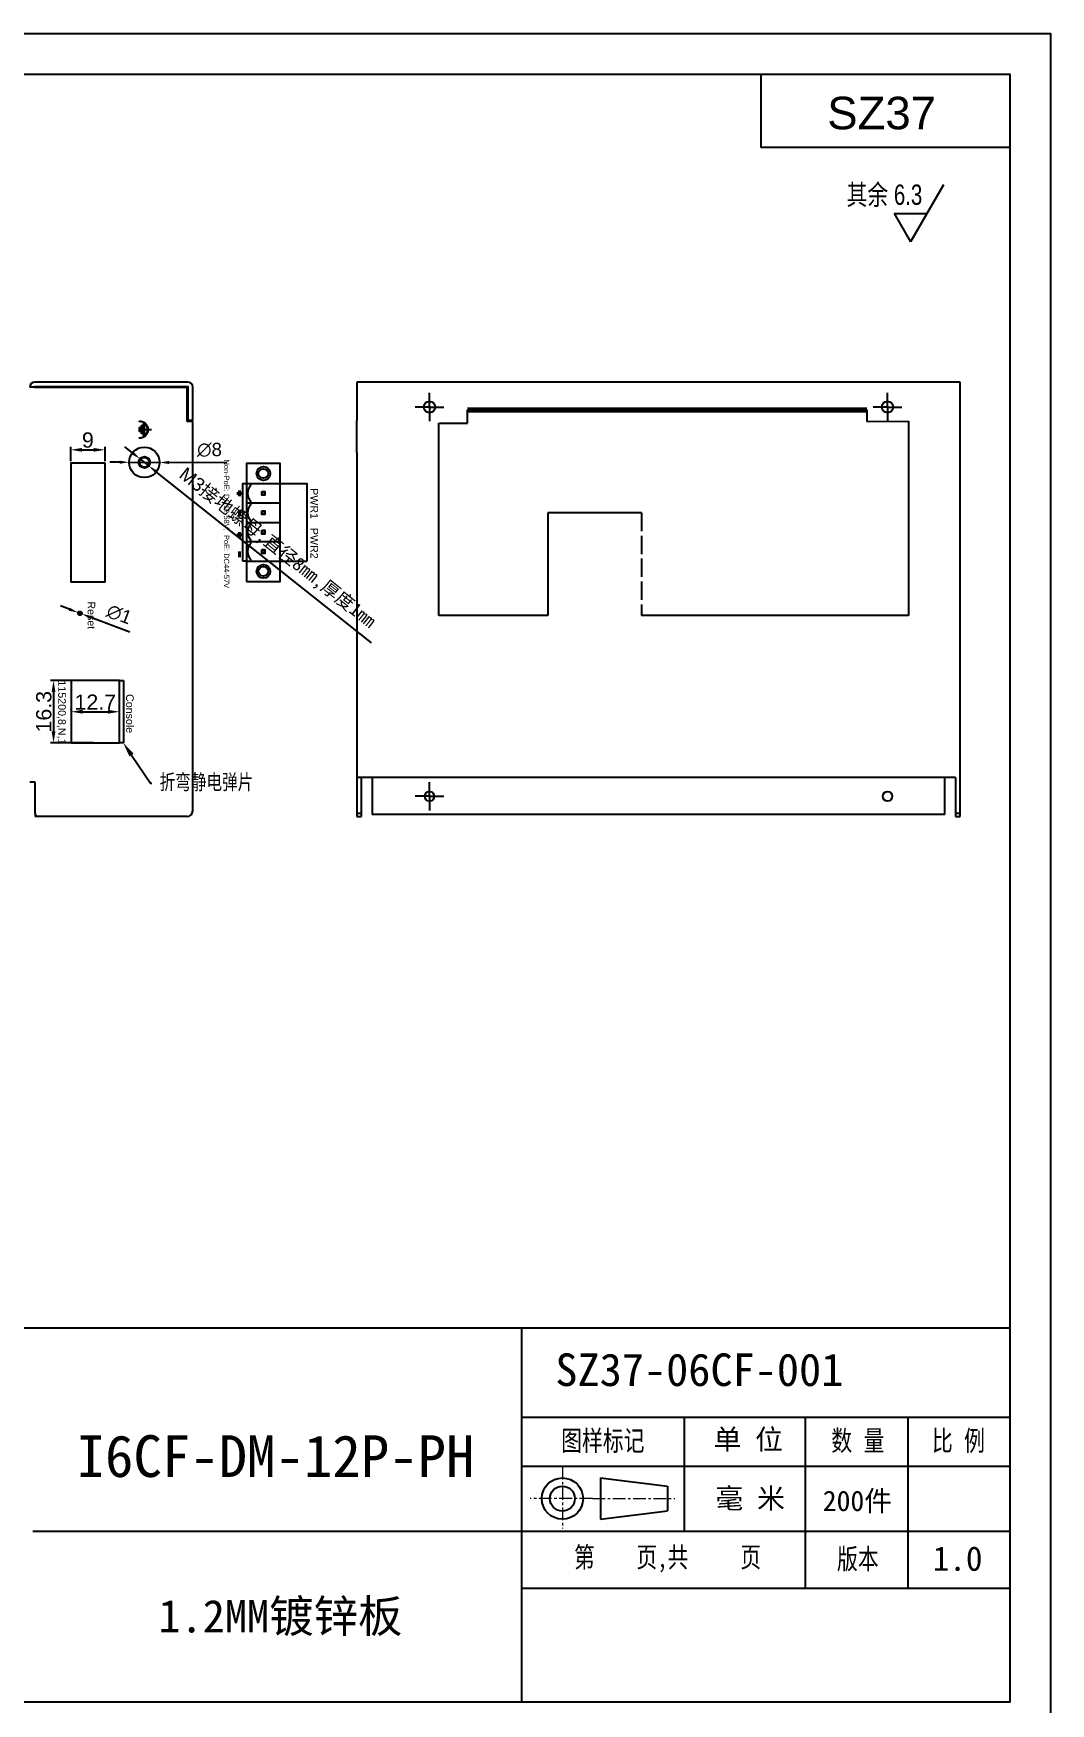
# Model space of a CAD drawing. Header units: millimetres. Extents: x 3299 to 4566, y 1016 to 2046.
# Drawn here: x 3666.4 to 3932.9, y 1608.1 to 2045.7 of the extents above; entities that cross this region are included whole.
import ezdxf
from ezdxf import colors
from ezdxf.entities.mleader import LeaderData, LeaderLine
from ezdxf.enums import TextEntityAlignment as Align
from ezdxf.math import Vec2, Vec3

# ---------------------------------------------------------------- set-up
doc = ezdxf.new("R2010")
doc.units = ezdxf.units.MM
doc.header["$LTSCALE"] = 0.4
for name, pattern in [('ACAD_ISO02W100', [15, 12, -3]), ('CENTER', [50.8, 31.75, -6.35, 6.35, -6.35]), ('SIG_1', [2, 1, 1])]:
    doc.linetypes.add(name, pattern=pattern)
for name, color, linetype in [('1', 1, 'Continuous'), ('CON', 7, 'Continuous'), ('hatch', 2, 'Continuous'), ('SLD-0', 179, 'Continuous'), ('text', 7, 'Continuous')]:
    doc.layers.add(name, color=color, linetype=linetype)
doc.layers.add('center', color=1, linetype='CENTER', lineweight=18)
doc.layers.add('标注线', color=3, linetype='Continuous', lineweight=9)
doc.styles.add('GA1', font='simhei.ttf')
doc.styles.add('GA2', font='arial.ttf')
doc.styles.get("Standard").update_dxf_attribs({"font": '', "width": 0.75})
doc.styles.add('style1', font='arial.ttf')
doc.styles.add('style2', font='STXINGKA.TTF', dxfattribs={"width": 0.9})
doc.styles.get('Standard').set_extended_font_data('SimSun')
doc.dimstyles.new('ISO-25$0', dxfattribs={"dimtxt": 4, "dimasz": 3, "dimexe": 0.8, "dimexo": 0.5, "dimgap": 0.5, "dimtad": 1, "dimdsep": 46, "dimtxsty": 'style1', "dimcen": 2, "dimclrd": 3, "dimclre": 3, "dimclrt": 3, "dimadec": 0, "dimazin": 0, "dimtfac": 1, "dimtmove": 0, "dimatfit": 2, "dimfxl": 1, "dimarcsym": 0})
doc.dimstyles.new('ISO-25$3', dxfattribs={"dimtxt": 3.5, "dimasz": 2.5, "dimexe": 1.25, "dimexo": 1, "dimgap": 1.5, "dimtad": 1, "dimtih": 1, "dimdsep": 46, "dimtxsty": 'style1', "dimcen": 2.5, "dimclrd": 3, "dimclre": 3, "dimclrt": 3, "dimadec": 0, "dimazin": 0, "dimtfac": 1, "dimtmove": 0, "dimatfit": 3, "dimfxl": 1, "dimarcsym": 0})

# ---------------------------------------------------------------- blocks, each defined once
blk = doc.blocks.new('Q')
at = {"color": 0}
for p, q in [((90.94, 41.41), (237.1, 41.41)), ((196.28, 26.43), (202.94, 25.61)), ((196.28, 26.43), (196.28, 22.31)), ((202.94, 25.61), (202.94, 23.14)), ((196.28, 22.31), (202.94, 23.14))]:
    blk.add_line(p, q, dxfattribs=at)
blk.add_line((226.93, 21.11), (226.93, 15.43))
at = {"lineweight": -3}
blk.add_lwpolyline([(5.7, 166.46), (237.1, 166.46), (237.1, 4.06), (5.7, 4.06)], close=True, dxfattribs=at)
at = {"color": 0}
for radius in [2.06, 1.24]:
    blk.add_circle((192.47, 24.37), radius, dxfattribs=at)
at = {"layer": 'center', "color": 1, "ltscale": 0.1}
for p, q in [((192.47, 27.54), (192.47, 21.4)), ((195.46, 24.37), (189.24, 24.37)), ((195.46, 24.37), (203.7, 24.37))]:
    blk.add_line(p, q, dxfattribs=at)
at = {"layer": 'hatch', "color": 0}
for p, q in [((212.27, 166.46), (212.27, 159.15)), ((237.1, 159.15), (212.27, 159.15)), ((230.48, 155.41), (227.2, 149.73)), ((225.56, 152.57), (228.84, 152.57)), ((225.56, 152.57), (227.2, 149.73)), ((188.38, 41.41), (188.38, 4.06)), ((188.38, 32.48), (237.1, 32.48)), ((204.62, 32.48), (204.62, 21.11)), ((216.7, 32.48), (216.7, 21.11)), ((226.93, 32.48), (226.93, 21.11)), ((188.38, 27.61), (237.1, 27.61)), ((139.66, 21.11), (237.1, 21.11)), ((216.7, 21.11), (216.7, 15.43)), ((188.38, 15.43), (237.1, 15.43))]:
    blk.add_line(p, q, dxfattribs=at)
at = {"layer": 'hatch', "lineweight": -3}
blk.add_lwpolyline([(0, 170.52), (241.16, 170.52), (241.16, 0), (0, 0)], close=True, dxfattribs=at)
at = {"color": 0, "insert": (224.59, 154.32, 20.27), "char_height": 2.03, "width": 11.6897, "attachment_point": 5}
blk.add_mtext('{\\fￋￎￌﾣﾤ|b0|i0|c134|p54;其余 6.3}', dxfattribs=at)
at = {"width": 0.9}
for tag, height, style, p in [('KEHU', 3.25, 'style1', (224.31, 160.95)), ('SHEJI', 3.25, 'style2', (124.41, 22.43)), ('RIQI', 2.03, 'style2', (134.75, 22.26))]:
    blk.add_attdef(tag, text='', height=height, dxfattribs=dict(at, style=style)).set_placement(p, align=Align.CENTER)
at = {"style": 'style1', "width": 0.9}
blk.add_attdef('TUHAO', (191.77, 35.6), '', height=3.25, dxfattribs=at)
for tag, p, width in [('FIVE', (54.31, 32.96), 0.9), ('FORU', (54.21, 28.35), 0.9), ('THREE', (54.31, 22.88), 0.9), ('TWO', (54.21, 17.26), 0.8), ('ONE', (54.16, 11.32), 0.9)]:
    blk.add_attdef(tag, p, '', height=2.03, dxfattribs=dict(width=width))
at = {"width": 0.9}
for tag, height, p in [('MINGCHEN', 4.87, (163.85, 26.52)), ('SHULIANG', 2.03, (221.89, 23.13)), ('JI', 2.44, (196.74, 17.15)), ('GONG', 2.44, (208.97, 17.01)), ('BANBEN', 2.44, (231.89, 17.17)), ('CAILIAO', 3.25, (164.34, 11.02))]:
    blk.add_attdef(tag, text='', height=height, dxfattribs=at).set_placement(p, align=Align.CENTER)
at = {"layer": 'text', "color": 0, "char_height": 2.03, "attachment_point": 5}
for s, insert, width in [('{\\fￋￎￌﾣﾤ|b0|i0|c134|p54;图样标记}', (196.5, 30.04), 16.24), ('{\\fￋￎￌﾣﾤ|b0|i0|c134|p54;数  量}', (221.94, 30.04), 16.24), ('{\\fￋￎￌﾣﾤ|b0|i0|c134|p54;比  例}', (231.97, 30.04), 16.24), ('{\\fSimSun|b0|i0|c134|p54;第    页,共     页}', (202.96, 18.27), 28.7556), ('{\\fSimSun|b0|i0|c134|p54;版本}', (221.94, 18.24), 16.24)]:
    blk.add_mtext(s, dxfattribs=dict(at, insert=insert, width=width))
at = {"layer": 'text', "color": 0, "char_height": 2.03, "width": 14.2015, "attachment_point": 5, "style": 'GA1'}
for s, insert in [('单 位', (211.01, 30.16, 20.27)), ('毫 米', (211.2, 24.28, 20.27))]:
    blk.add_mtext(s, dxfattribs=dict(at, insert=insert))
blk = doc.blocks.new('*D71')
at = {"layer": 'CON', "color": 3, "lineweight": -2, "transparency": 16777216}
for p, q in [((3676.14, 1933.6), (3676.14, 1937.37)), ((3679.14, 1936.57), (3682.14, 1936.57)), ((3685.14, 1933.6), (3685.14, 1937.37))]:
    blk.add_line(p, q, dxfattribs=at)
at = {"layer": 'CON', "color": 3, "transparency": 16777216}
for points in [[(3679.14, 1937.07), (3679.14, 1936.07), (3676.14, 1936.57)], [(3682.14, 1937.07), (3682.14, 1936.07), (3685.14, 1936.57)]]:
    blk.add_solid(points, dxfattribs=at)
at = {"layer": 'Defpoints', "color": 0, "transparency": 16777216}
for p in [(3685.14, 1936.57), (3676.14, 1933.1), (3685.14, 1933.1)]:
    blk.add_point(p, dxfattribs=at)
at = {"layer": 'CON', "color": 3, "transparency": 16777216, "insert": (3680.64, 1939.11), "char_height": 4, "attachment_point": 5, "style": 'style1'}
blk.add_mtext('9', dxfattribs=at)
blk = doc.blocks.new('SW_CENTERMARKSYMBOL_5')
at = {"layer": 'SLD-0', "color": 0}
for p, q in [((-0.5, 0), (-0.75, 0)), ((0, 0), (-0.5, 0)), ((0, 0.5), (0, 0.75)), ((0, 0), (0, 0.5)), ((0, 0), (0, -0.5)), ((0, 0), (0.5, 0)), ((0.5, 0), (0.75, 0)), ((0, -0.5), (0, -0.75))]:
    blk.add_line(p, q, dxfattribs=at)
blk = doc.blocks.new('SW_CENTERMARKSYMBOL_1')
at = {"layer": 'SLD-0', "color": 0}
for p, q in [((-0.5, 0), (-0.75, 0)), ((0, 0), (-0.5, 0)), ((0, 0.5), (0, 0.75)), ((0, 0), (0, 0.5)), ((0, 0), (0, -0.5)), ((0, 0), (0.5, 0)), ((0.5, 0), (0.75, 0)), ((0, -0.5), (0, -0.75))]:
    blk.add_line(p, q, dxfattribs=at)
blk = doc.blocks.new('*D262')
at = {"layer": 'CON', "color": 3, "lineweight": -2, "transparency": 16777216}
for p, q in [((3688.94, 1933.33), (3686.44, 1933.34)), ((3691.44, 1933.31), (3699.44, 1933.26)), ((3717.06, 1933.15), (3701.94, 1933.24))]:
    blk.add_line(p, q, dxfattribs=at)
at = {"layer": 'CON', "color": 3, "transparency": 16777216}
for points in [[(3688.94, 1933.74), (3688.94, 1932.91), (3691.44, 1933.31)], [(3701.94, 1933.66), (3701.94, 1932.83), (3699.44, 1933.26)]]:
    blk.add_solid(points, dxfattribs=at)
at = {"layer": 'Defpoints', "color": 0, "transparency": 16777216}
for p in [(3691.44, 1933.31), (3699.44, 1933.26)]:
    blk.add_point(p, dxfattribs=at)
at = {"layer": 'CON', "color": 3, "transparency": 16777216, "insert": (3712.52, 1936.56), "char_height": 3.5, "attachment_point": 5, "rotation": 359.6433, "style": 'style1'}
blk.add_mtext('∅8', dxfattribs=at)
blk = doc.blocks.new('*D263')
at = {"layer": 'CON', "color": 3, "lineweight": -2, "transparency": 16777216}
for p, q in [((3692.31, 1935.77), (3690.35, 1937.33)), ((3694.27, 1934.22), (3696.61, 1932.35)), ((3754.93, 1886.03), (3698.57, 1930.8))]:
    blk.add_line(p, q, dxfattribs=at)
at = {"layer": 'CON', "color": 3, "transparency": 16777216}
for points in [[(3692.57, 1936.1), (3692.05, 1935.45), (3694.27, 1934.22)], [(3698.83, 1931.12), (3698.31, 1930.47), (3696.61, 1932.35)]]:
    blk.add_solid(points, dxfattribs=at)
at = {"layer": 'Defpoints', "color": 0, "transparency": 16777216}
for p in [(3694.27, 1934.22), (3696.61, 1932.35)]:
    blk.add_point(p, dxfattribs=at)
at = {"layer": 'CON', "color": 3, "transparency": 16777216, "insert": (3730.13, 1910.65), "char_height": 3.5, "width": 71.7601, "attachment_point": 5, "rotation": 321.5385, "style": 'style1'}
blk.add_mtext('M3{\\fSimSun|b0|i0|c134|p2;接地螺母,直径8mm,厚度1mm}', dxfattribs=at)
blk = doc.blocks.new('*D282')
at = {"layer": 'CON', "color": 3, "lineweight": -2, "transparency": 16777216}
for p, q in [((3675.78, 1894.81), (3673.44, 1895.7)), ((3678.11, 1893.92), (3679.05, 1893.57)), ((3691.6, 1888.79), (3681.38, 1892.68))]:
    blk.add_line(p, q, dxfattribs=at)
at = {"layer": 'CON', "color": 3, "transparency": 16777216}
for points in [[(3675.92, 1895.2), (3675.63, 1894.42), (3678.11, 1893.92)], [(3681.53, 1893.07), (3681.24, 1892.29), (3679.05, 1893.57)]]:
    blk.add_solid(points, dxfattribs=at)
at = {"layer": 'Defpoints', "color": 0, "transparency": 16777216}
for p in [(3678.11, 1893.92), (3679.05, 1893.57)]:
    blk.add_point(p, dxfattribs=at)
at = {"layer": 'CON', "color": 3, "transparency": 16777216, "insert": (3688.86, 1893.45), "char_height": 3.5, "attachment_point": 5, "rotation": 339.1653, "style": 'style1'}
blk.add_mtext('∅1', dxfattribs=at)
blk = doc.blocks.new('4P电源端口')
for p, q in [((1, 10.16), (1, 9.59)), ((1, 5.65), (1, 4.51)), ((1, 0.57), (1, -0.57)), ((1, -4.51), (1, -5.65)), ((1, -9.59), (1, -10.16))]:
    blk.add_line(p, q)
at = {"color": 1}
for p, q in [((0, -10.16), (-1, -10.16)), ((8.8, -10.16), (15.8, -10.16))]:
    blk.add_line(p, q, dxfattribs=at)
at = {"linetype": 'Continuous', "lineweight": 25}
blk.add_lwpolyline([(0, -15.47), (8.8, -15.47), (8.8, 15.47), (0, 15.47)], close=True, dxfattribs=at)
for centre in [(3.27, 7.62), (3.27, 2.54), (3.27, -2.54), (3.27, -7.62)]:
    blk.add_arc(centre, 3, 139.0586, 220.9414)
at = {"layer": 'CON', "color": 1}
for p, q in [((0, 10.16), (8.8, 10.16)), ((8.8, 5.08), (0, 5.08)), ((0, 0), (8.8, 0)), ((8.8, -5.08), (0, -5.08)), ((0, -10.16), (8.8, -10.16))]:
    blk.add_line(p, q, dxfattribs=at)
at = {"layer": 'CON', "lineweight": 40}
for p, q in [((-1.09, 7.62), (-2.57, 7.62)), ((-1.83, 6.88), (-1.83, 8.36)), ((-1.83, 1.8), (-1.83, 3.28)), ((-1.09, -3.28), (-2.57, -3.28)), ((-1.83, -4.02), (-1.83, -2.54)), ((-1.83, -9.1), (-1.83, -7.62))]:
    blk.add_line(p, q, dxfattribs=at)
at = {"layer": 'CON', "color": 1}
for points in [[(-1, -10.16), (-1, 10.16), (0, 10.16), (0, -10.16)], [(8.8, -10.16), (8.8, 10.16), (15.8, 10.16), (15.8, -10.16)]]:
    blk.add_lwpolyline(points, dxfattribs=at)
at = {"layer": 'CON', "color": 2}
for points in [[(4, 8.12), (4.8, 8.12), (4.8, 7.12), (4, 7.12)], [(4, 8.12), (4.8, 8.12), (4.8, 7.12), (4, 7.12)], [(4.09, 8.01), (4.71, 8.01), (4.71, 7.23), (4.09, 7.23)], [(4.09, 8.01), (4.71, 8.01), (4.71, 7.23), (4.09, 7.23)], [(4, 3.04), (4.8, 3.04), (4.8, 2.04), (4, 2.04)], [(4, 3.04), (4.8, 3.04), (4.8, 2.04), (4, 2.04)], [(4.09, 2.93), (4.71, 2.93), (4.71, 2.15), (4.09, 2.15)], [(4.09, 2.93), (4.71, 2.93), (4.71, 2.15), (4.09, 2.15)], [(4, -2.04), (4.8, -2.04), (4.8, -3.04), (4, -3.04)], [(4, -2.04), (4.8, -2.04), (4.8, -3.04), (4, -3.04)], [(4.09, -2.15), (4.71, -2.15), (4.71, -2.93), (4.09, -2.93)], [(4.09, -2.15), (4.71, -2.15), (4.71, -2.93), (4.09, -2.93)], [(4, -7.12), (4.8, -7.12), (4.8, -8.12), (4, -8.12)], [(4, -7.12), (4.8, -7.12), (4.8, -8.12), (4, -8.12)], [(4.09, -7.23), (4.71, -7.23), (4.71, -8.01), (4.09, -8.01)], [(4.09, -7.23), (4.71, -7.23), (4.71, -8.01), (4.09, -8.01)]]:
    blk.add_lwpolyline(points, close=True, dxfattribs=at)
for centre, radius in [((4.4, 12.82), 1.8), ((4.4, 12.82), 1.25), ((4.4, -12.82), 1.8), ((4.4, -12.82), 1.25)]:
    blk.add_circle(centre, radius, dxfattribs=at)
at = {"layer": 'CON', "attachment_point": 1, "rotation": 270, "style": 'style1'}
for s, width, insert, char_height in [('Non-PoE: DC12-58V;  PoE: DC44-57V', 34.3379, (-4.55, 16.49), 1.4), ('PWR1   PWR2   ', 19.0833, (18.72, 8.97), 2)]:
    blk.add_mtext_dynamic_manual_height_columns(s, width=width, gutter_width=12.5, heights=[0], dxfattribs=dict(at, insert=insert, char_height=char_height))
blk = doc.blocks.new('*D364')
at = {"layer": 'CON', "color": 3, "lineweight": -2, "transparency": 16777216}
for p, q in [((3676.24, 1868.45), (3676.24, 1868.75)), ((3688.94, 1868.45), (3688.94, 1868.75)), ((3679.24, 1867.95), (3685.94, 1867.95))]:
    blk.add_line(p, q, dxfattribs=at)
at = {"layer": 'CON', "color": 3, "transparency": 16777216}
for points in [[(3679.24, 1868.45), (3679.24, 1867.45), (3676.24, 1867.95)], [(3685.94, 1868.45), (3685.94, 1867.45), (3688.94, 1867.95)]]:
    blk.add_solid(points, dxfattribs=at)
at = {"layer": 'Defpoints', "color": 0, "transparency": 16777216}
for p in [(3676.24, 1867.95), (3688.94, 1867.95), (3688.94, 1867.95)]:
    blk.add_point(p, dxfattribs=at)
at = {"layer": 'CON', "color": 3, "transparency": 16777216, "insert": (3682.59, 1870.46), "char_height": 4, "attachment_point": 5, "style": 'style1'}
blk.add_mtext('12.7', dxfattribs=at)
blk = doc.blocks.new('*D365')
at = {"layer": 'CON', "color": 3, "lineweight": -2, "transparency": 16777216}
for p, q in [((3682.09, 1876.1), (3670.85, 1876.1)), ((3671.65, 1873.1), (3671.65, 1862.8)), ((3682.09, 1859.8), (3670.85, 1859.8))]:
    blk.add_line(p, q, dxfattribs=at)
at = {"layer": 'CON', "color": 3, "transparency": 16777216}
for points in [[(3671.15, 1873.1), (3672.15, 1873.1), (3671.65, 1876.1)], [(3671.15, 1862.8), (3672.15, 1862.8), (3671.65, 1859.8)]]:
    blk.add_solid(points, dxfattribs=at)
at = {"layer": 'Defpoints', "color": 0, "transparency": 16777216}
for p in [(3682.59, 1876.1), (3671.65, 1859.8), (3682.59, 1859.8)]:
    blk.add_point(p, dxfattribs=at)
at = {"layer": 'CON', "color": 3, "transparency": 16777216, "insert": (3669.11, 1867.95), "char_height": 4, "attachment_point": 5, "rotation": 90, "style": 'style1'}
blk.add_mtext('16.3', dxfattribs=at)
blk = doc.blocks.new('新接地符号')
h = blk.add_hatch(color=7)
h.set_gradient(color1=(255, 255, 255), tint=1)
h.paths.add_polyline_path([(3699.47, 1940.02), (3700.1, 1940.02), (3700.1, 1940.13), (3699.47, 1940.13, 0.403958), (3697.87, 1941.68), (3697.87, 1941.58, -0.403277), (3699.37, 1940.13), (3698.74, 1940.13), (3698.74, 1941.16), (3698.62, 1941.16), (3698.62, 1938.99), (3698.74, 1938.99), (3698.74, 1940.02), (3699.37, 1940.02, -0.403277), (3697.87, 1938.58), (3697.87, 1938.48, 0.403958)])
h.paths.add_polyline_path([(3698.36, 1939.33), (3698.36, 1940.83), (3698.25, 1940.83), (3698.25, 1939.33)], flags=17)
h.paths.add_polyline_path([(3697.99, 1939.7), (3697.99, 1940.45), (3697.87, 1940.45), (3697.87, 1939.7)], flags=17)
at = {"layer": '1', "color": 7, "linetype": 'SIG_1'}
blk.add_lwpolyline([(3700.1, 1940.02), (3699.47, 1940.02, -0.403958), (3697.87, 1938.48), (3697.87, 1938.58, 0.403277), (3699.37, 1940.02), (3698.74, 1940.02), (3698.74, 1938.99), (3698.62, 1938.99), (3698.62, 1941.16), (3698.74, 1941.16), (3698.74, 1940.13), (3699.37, 1940.13, 0.403277), (3697.87, 1941.58), (3697.87, 1941.68, -0.403958), (3699.47, 1940.13), (3700.1, 1940.13)], format="xyb", dxfattribs=at)
for points in [[(3697.99, 1940.45), (3697.99, 1939.7), (3697.87, 1939.7), (3697.87, 1940.45)], [(3698.36, 1940.83), (3698.36, 1939.33), (3698.25, 1939.33), (3698.25, 1940.83)]]:
    blk.add_lwpolyline(points, close=True, dxfattribs=at)

msp = doc.modelspace()

# ---------------------------------------------------------------- linework, layer by layer
at = {"color": 7, "linetype": 'Continuous', "lineweight": 25}
for p, q in [((3666.63, 1952.985), (3665.43, 1952.985)), ((3666.63, 1952.985), (3666.73, 1952.985)), ((3706.83, 1954.285), (3666.73, 1954.285)), ((3706.83, 1953.085), (3666.73, 1953.085)), ((3666.73, 1952.985), (3706.63, 1952.985)), ((3706.63, 1944.385), (3706.63, 1952.985)), ((3706.63, 1943.985), (3706.63, 1952.985)), ((3706.93, 1944.285), (3706.93, 1952.985)), ((3708.13, 1944.285), (3708.13, 1952.985)), ((3909.153, 1954.285), (3751.153, 1954.285)), ((3751.153, 1954.285), (3751.153, 1952.985)), ((3751.153, 1952.985), (3751.153, 1944.285)), ((3909.153, 1841.285), (3909.153, 1954.285)), ((3708.13, 1943.985), (3706.63, 1943.985)), ((3708.13, 1944.285), (3706.93, 1944.285)), ((3708.13, 1841.985), (3708.13, 1943.985)), ((3751.153, 1935.885), (3751.153, 1944.285)), ((3780.114, 1944.285), (3780.114, 1947.004)), ((3884.759, 1947.004), (3884.759, 1944.285)), ((3751.153, 1935.885), (3751.153, 1935.285)), ((3751.153, 1935.285), (3751.153, 1841.285)), ((3666.73, 1849.485), (3665.43, 1849.485)), ((3666.83, 1849.485), (3666.73, 1849.485)), ((3666.83, 1841.285), (3666.83, 1849.485)), ((3907.953, 1850.747), (3751.153, 1850.747)), ((3755.153, 1850.747), (3755.153, 1840.985)), ((3905.153, 1840.985), (3905.153, 1850.747)), ((3907.953, 1850.747), (3907.953, 1840.485)), ((3666.84, 1841.159), (3666.84, 1840.485)), ((3667.63, 1840.485), (3666.84, 1840.485)), ((3706.63, 1840.485), (3667.63, 1840.485)), ((3751.153, 1841.285), (3751.153, 1840.485)), ((3752.353, 1841.285), (3751.153, 1841.285)), ((3751.153, 1840.485), (3752.353, 1840.485)), ((3905.153, 1840.985), (3755.153, 1840.985)), ((3909.153, 1841.285), (3907.953, 1841.285)), ((3907.953, 1840.485), (3909.153, 1840.485)), ((3909.153, 1840.485), (3909.153, 1841.285))]:
    msp.add_line(p, q, dxfattribs=at)
for p, q in [((3688.94, 1876.099), (3676.24, 1876.099)), ((3676.24, 1876.099), (3676.24, 1859.799)), ((3688.94, 1859.799), (3688.94, 1876.099)), ((3676.24, 1859.799), (3688.94, 1859.799))]:
    msp.add_line(p, q)
at = {"color": 2, "lineweight": 70}
msp.add_lwpolyline([(3780.114, 1947.004), (3884.759, 1947.004)], dxfattribs=at)
at = {"color": 7, "linetype": 'Continuous', "lineweight": 25}
msp.add_lwpolyline([(3685.14, 1933.098), (3676.14, 1933.098), (3676.14, 1901.998), (3685.14, 1901.998)], close=True, dxfattribs=at)
for centre, radius in [((3770.153, 1947.785), 1.5), ((3890.153, 1947.785), 1.5), ((3770.153, 1845.785), 1.25), ((3890.153, 1845.785), 1.25)]:
    msp.add_circle(centre, radius, dxfattribs=at)
for centre, radius, start, end in [((3666.73, 1952.985), 1.3, 90, 180), ((3666.73, 1952.985), 0.1, 90, 180), ((3706.83, 1952.985), 1.3, 0, 90), ((3706.83, 1952.985), 0.1, 0, 90), ((3667.63, 1841.285), 0.8, 180, 270), ((3706.63, 1841.985), 1.5, 270, 0)]:
    msp.add_arc(centre, radius, start, end, dxfattribs=at)
at = {"layer": 'CON', "color": 2}
for p, q in [((3772.586, 1893.186), (3772.586, 1943.545)), ((3772.586, 1943.545), (3780.114, 1943.545)), ((3780.114, 1943.545), (3780.114, 1947.004)), ((3884.759, 1947.004), (3884.759, 1944.004)), ((3884.759, 1944.004), (3895.615, 1944.032)), ((3895.615, 1944.032), (3895.615, 1893.186)), ((3825.672, 1920.073), (3801.176, 1920.073)), ((3801.176, 1920.073), (3801.176, 1893.186)), ((3801.176, 1893.186), (3772.586, 1893.186)), ((3895.615, 1893.186), (3825.672, 1893.186)), ((3688.94, 1876.099), (3689.94, 1876.099)), ((3689.94, 1876.099), (3689.94, 1859.799)), ((3689.94, 1859.799), (3688.94, 1859.799))]:
    msp.add_line(p, q, dxfattribs=at)
at = {"layer": 'CON'}
for p, q in [((3801.176, 1918.587), (3801.176, 1893.186)), ((3801.176, 1893.186), (3772.586, 1893.186)), ((3752.353, 1840.485), (3752.353, 1850.747))]:
    msp.add_line(p, q, dxfattribs=at)
at = {"layer": 'CON', "color": 1, "linetype": 'ACAD_ISO02W100'}
msp.add_line((3825.672, 1920.073), (3825.672, 1893.186), dxfattribs=at)
at = {"layer": 'CON'}
for centre, radius in [((3695.44, 1933.285), 4), ((3695.44, 1933.285), 1.5), ((3695.44, 1933.285), 1.25), ((3678.58, 1893.746), 0.5)]:
    msp.add_circle(centre, radius, dxfattribs=at)

# ---------------------------------------------------------------- block references
at = {"lineweight": 0}
ref = msp.add_blockref('Q', (3299.437, 1597.786), dxfattribs=dict(at, xscale=2.626559999999699, yscale=2.626559999999699, zscale=2.626559999999699))
ref.add_attrib('BANBEN', '1.0', dxfattribs={"height": 6.3983, "style": 'GA1'}).set_placement((3908.505, 1642.883), align=Align.CENTER)
ref.add_attrib('KEHU', 'SZ37', dxfattribs={"height": 8.5311, "style": 'GA2'}).set_placement((3888.599, 2020.542), align=Align.CENTER)
ref.add_attrib('CAILIAO', '1.2MM镀锌板', dxfattribs={"height": 8.5311, "style": 'GA1'}).set_placement((3731.097, 1626.732), align=Align.CENTER)
ref.add_attrib('MINGCHEN', 'I6CF-DM-12P-PH', dxfattribs={"height": 10.944, "style": 'GA1'}).set_placement((3729.807, 1667.455), align=Align.CENTER)
ref.add_attrib('SHULIANG', '200件', dxfattribs={"height": 5.3319, "style": 'GA1'}).set_placement((3882.252, 1658.53), align=Align.CENTER)
ref.add_attrib('TUHAO', 'SZ37-06CF-001', (3803.127, 1691.291), dxfattribs={"height": 8.53107, "style": 'GA1'})
at = {"color": 7, "linetype": 'Continuous', "lineweight": 25, "yscale": 5, "rotation": 180}
for p, xscale, zscale in [((3770.153, 1947.785), -5, 4.999999999999942), ((3890.153, 1947.785), 5, 5)]:
    msp.add_blockref('SW_CENTERMARKSYMBOL_1', p, dxfattribs=dict(at, xscale=xscale, zscale=zscale))
at = {"layer": 'CON', "color": 1, "xscale": 1.407947484304452, "yscale": 1.407947484304452, "zscale": 1.407947484304452}
msp.add_blockref('新接地符号', (-1512.205, -789.671), dxfattribs=at)
at = {"layer": 'CON'}
msp.add_blockref('4P电源端口', (3722.23, 1917.548), dxfattribs=at)
at = {"layer": 'SLD-0', "xscale": -5, "yscale": 5.000000000000909, "zscale": 5.000000000000022, "rotation": 180}
msp.add_blockref('SW_CENTERMARKSYMBOL_5', (3770.153, 1845.785), dxfattribs=at)

# ---------------------------------------------------------------- texts
at = {"layer": 'CON', "char_height": 2, "attachment_point": 1, "rotation": 270, "style": 'style1'}
for s, width, insert in [('Reset ', 7.79048, (3682.577, 1896.863)), ('115200,8,N,1 ', 10.54068, (3674.866, 1876.148)), ('Console ', 10.54068, (3692.666, 1872.579))]:
    msp.add_mtext_dynamic_manual_height_columns(s, width=width, gutter_width=12.5, heights=[0], dxfattribs=dict(at, insert=insert))

# ---------------------------------------------------------------- dimensions: what is measured, and where the dimension line sits
at = {"layer": 'CON'}
dim = msp.add_linear_dim(base=(3685.14, 1936.572), p1=(3676.14, 1933.098), p2=(3685.14, 1933.098), dimstyle='ISO-25$0', dxfattribs=at)
dim.commit()
dim.dimension.update_dxf_attribs({"geometry": '*D71', "text_midpoint": (3680.64, 1939.114)})
at = {"layer": 'CON', "color": 1}
dim = msp.add_diameter_dim_2p(p1=(3691.44, 1933.31), p2=(3699.44, 1933.26), dimstyle='ISO-25$3', dxfattribs=at)
dim.commit()
dim.dimension.update_dxf_attribs({"geometry": '*D262', "text_midpoint": (3712.5, 1933.179), "dimtype": 163})
dim = msp.add_diameter_dim_2p(p1=(3694.266, 1934.218), p2=(3696.615, 1932.352), text='M3{\\fSimSun|b0|i0|c134|p2;接地螺母,直径8mm,厚度1mm}', dimstyle='ISO-25$3', dxfattribs=at)
dim.commit()
dim.dimension.update_dxf_attribs({"geometry": '*D263', "text_midpoint": (3730.129, 1910.655)})
at = {"layer": 'CON'}
dim = msp.add_diameter_dim_2p(p1=(3678.113, 1893.924), p2=(3679.048, 1893.568), dimstyle='ISO-25$3', dxfattribs=at)
dim.commit()
dim.dimension.update_dxf_attribs({"geometry": '*D282', "text_midpoint": (3687.658, 1890.291)})
at = {"layer": 'CON', "color": 1}
dim = msp.add_linear_dim(base=(3671.651, 1859.799), p1=(3682.59, 1876.099), p2=(3682.59, 1859.799), angle=90, dimstyle='ISO-25$0', dxfattribs=at)
dim.commit()
dim.dimension.update_dxf_attribs({"geometry": '*D365', "text_midpoint": (3669.107, 1867.949)})
dim = msp.add_linear_dim(base=(3688.94, 1867.949), p1=(3676.24, 1867.949), p2=(3688.94, 1867.949), dimstyle='ISO-25$0', dxfattribs=at)
dim.commit()
dim.dimension.update_dxf_attribs({"geometry": '*D364', "text_midpoint": (3682.59, 1870.458)})

# ---------------------------------------------------------------- leaders
at = {"layer": '标注线', "color": 2}
ml = msp.add_multileader_mtext('Standard', dxfattribs=at)
ml.set_content('{\\C2;折弯静电弹片}', color=2)
ml.set_leader_properties()
ml.build(insert=Vec2(0, 0))
ml.multileader.update_dxf_attribs({"text_right_attachment_type": 6, "dogleg_length": 0.36})
ctx = ml.context
ctx.base_point, ctx.plane_origin = Vec3(3697.448, 1849.247), Vec3(3689.84, 1859.899)
ctx.right_attachment = 6
notes = []
notes.append((ctx, [(0, (1, 1, 0), (3697.088, 1849.247), (1, 0), 0.36, [(0, [(3689.84, 1859.899)], 0, [])])]))
ctx.mtext.insert, ctx.mtext.flow_direction = Vec3(3699.448, 1851.549), 5
for ctx, leaders in notes:
    for number, flags, end, landing, length, lines in leaders:
        leader = LeaderData()
        leader.index, (leader.has_last_leader_line, leader.has_dogleg_vector, leader.attachment_direction) = number, flags
        leader.last_leader_point, leader.dogleg_vector, leader.dogleg_length = Vec3(end), Vec3(landing), length
        for number, points, colour, breaks in lines:
            line = LeaderLine()
            line.index, line.vertices, line.color, line.breaks = number, Vec3.list(points), colors.encode_raw_color(colour), breaks
            leader.lines.append(line)
        ctx.leaders.append(leader)

doc.saveas('drawing.dxf')
